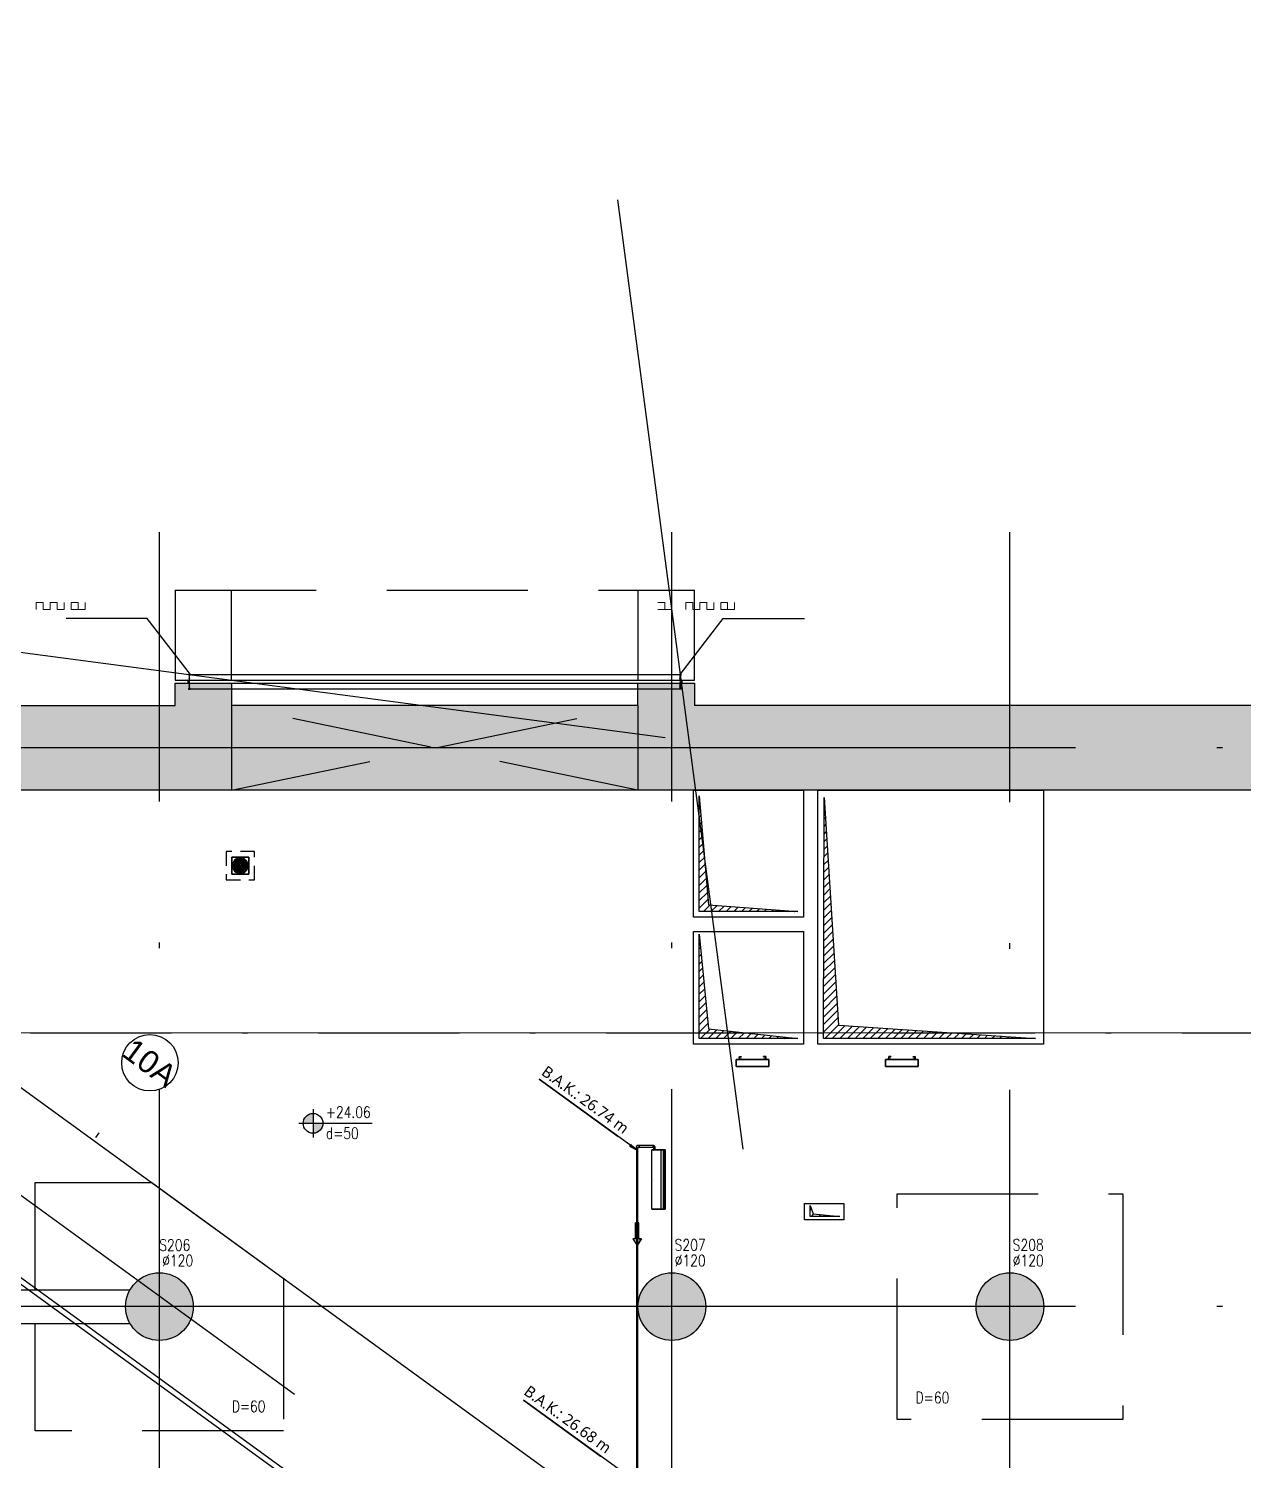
# Model space of a CAD drawing. Header units: inches. Extents: x 400392 to 401495, y 4543971 to 4544133.
# Drawn here: x 400829.16 to 400850.69, y 4544060.77 to 4544086.14 of the extents above; entities that cross this region are included whole.
import ezdxf
from ezdxf.enums import TextEntityAlignment as Align

# ---------------------------------------------------------------- set-up
doc = ezdxf.new("R2010")
doc.units = ezdxf.units.IN
doc.header["$MEASUREMENT"] = 0
for name, pattern in [('ACAD_ISO05W100', [33, 24, -3, 0, -3, 0, -3]), ('AKS', [3, 2.5, -0.25, 0, -0.25]), ('CIZGI', [0.4, 0.25, -0.15]), ('CONTINU', [0]), ('DASHDOT2', [0.5, 0.25, -0.125, 0, -0.125]), ('HIDDEN', [0.375, 0.25, -0.125]), ('UUC-ST-KAL-I05-101-U-000$0$ACAD_ISO05W100', [33, 24, -3, 0, -3, 0, -3])]:
    doc.linetypes.add(name, pattern=pattern)
doc.layers.add('A-DETL', color=90, linetype='Continuous', lineweight=15)
doc.layers.add('A-DETL-GENF', color=92, linetype='Continuous', lineweight=9)
for name, color, linetype in [('aks prota', 2, 'AKS'), ('boşluk prota', 2, 'Continuous'), ('boşluk taraması prota', 252, 'Continuous'), ('caks prota', 4, 'Continuous'), ('iderzi_PROTA', 3, 'Continuous'), ('kiriş prota', 6, 'Continuous'), ('kolon prota', 1, 'Continuous'), ('kolon tarama prota', 252, 'Continuous'), ('lkolon prota', 4, 'Continuous'), ('merdiven prota', 2, 'Continuous'), ('not çizgisi prota', 4, 'Continuous'), ('perde prota', 1, 'Continuous'), ('PRT-AL-TUNEL_EKSENI', 14, 'DASHDOT2'), ('PRT-MI-a_fit_drainage', 10, 'Continuous'), ('st-s_level (kot)', 6, 'Continuous'), ('st-s_levelmark (kot işareti)', 4, 'Continuous'), ('st_s_ölçü', 4, 'Continuous'), ('taks prota', 7, 'Continuous'), ('temel prota', 6, 'Continuous'), ('tkolon prota', 6, 'Continuous'), ('UUC-ST-KAL-I05-101-U-000$0$st_s_su tutucu', 2, 'Continuous')]:
    doc.layers.add(name, color=color, linetype=linetype)
doc.styles.add('OLCU', font='romanstw.shx')
doc.styles.add('Segoe UI Light_1', font='', dxfattribs={"height": 200})
doc.styles.add('TAKS', font='Arial Unicode.ttf')
doc.styles.add('tkolon', font='romanstw.shx')
doc.styles.get('Segoe UI Light_1').set_extended_font_data('Segoe UI Light')
doc.dimstyles.new('1-50', dxfattribs={"dimtxt": 10, "dimasz": 4, "dimexe": 4, "dimexo": 8, "dimgap": 4, "dimtad": 1, "dimdec": 1, "dimrnd": 0.05, "dimzin": 9, "dimdsep": 46, "dimtxsty": 'OLCU', "dimblk1": 'OBLIQUE', "dimblk2": 'OBLIQUE', "dimsah": 1, "dimcen": 2, "dimdle": 4, "dimclrd": 4, "dimclre": 4, "dimclrt": 3, "dimadec": 1, "dimazin": 0, "dimtfac": 1, "dimtdec": 1, "dimtix": 1, "dimtmove": 2, "dimatfit": 3, "dimldrblk": 'OBLIQUE', "dimfxl": 1, "dimtvp": 1, "dimtolj": 1, "dimtzin": 1, "dimarcsym": 0})

# ---------------------------------------------------------------- blocks, each defined once
blk = doc.blocks.new('+24.06 mekanik')
at = {"layer": 'kolon tarama prota'}
for points in [[(87087, 186163), (86937, 186182), (86937, 186143)], [(88078, 184798), (87947, 184847), (87985, 184875), (87819, 185104), (87868, 185139), (88034, 184910), (88073, 184938)]]:
    blk.add_hatch(color=253, dxfattribs=at).paths.add_polyline_path(points, flags=0)
at = {"layer": 'kolon tarama prota', "color": 253}
for p, q in [((90171, 190394), (89702, 190053)), ((89702, 190053), (90171, 190394)), ((90097, 190402), (90065, 190378)), ((90065, 190378), (90097, 190402)), ((90065, 190378), (90068, 190374)), ((90068, 190374), (90065, 190378)), ((90065, 190378), (90065, 190378)), ((90068, 190374), (90096, 190395)), ((90096, 190395), (90068, 190374)), ((90068, 190374), (90068, 190374)), ((90119, 190363), (90091, 190342)), ((90091, 190342), (90119, 190363)), ((90091, 190342), (90094, 190338)), ((90094, 190338), (90091, 190342)), ((90091, 190342), (90091, 190342)), ((90094, 190338), (90126, 190362)), ((90126, 190362), (90094, 190338)), ((90094, 190338), (90094, 190338)), ((90096, 190395), (90119, 190363)), ((90119, 190363), (90096, 190395)), ((90096, 190395), (90096, 190395)), ((90126, 190362), (90097, 190402)), ((90097, 190402), (90126, 190362)), ((90097, 190402), (90097, 190402)), ((90119, 190363), (90119, 190363)), ((90126, 190362), (90126, 190362)), ((90244, 190293), (90171, 190394)), ((90171, 190394), (90244, 190293)), ((90171, 190394), (90171, 190394)), ((89702, 190053), (89775, 189952)), ((89775, 189952), (89702, 190053)), ((89702, 190053), (89702, 190053)), ((89749, 190149), (89717, 190126)), ((89717, 190126), (89749, 190149)), ((89717, 190126), (89746, 190085)), ((89746, 190085), (89717, 190126)), ((89717, 190126), (89717, 190126)), ((89724, 190125), (89752, 190145)), ((89752, 190145), (89724, 190125)), ((89747, 190092), (89724, 190125)), ((89724, 190125), (89747, 190092)), ((89724, 190125), (89724, 190125)), ((89746, 190085), (89779, 190109)), ((89779, 190109), (89746, 190085)), ((89746, 190085), (89746, 190085)), ((89776, 190113), (89747, 190092)), ((89747, 190092), (89776, 190113)), ((89747, 190092), (89747, 190092)), ((89752, 190145), (89749, 190149)), ((89749, 190149), (89752, 190145)), ((89749, 190149), (89749, 190149)), ((89752, 190145), (89752, 190145)), ((89775, 189952), (90244, 190293)), ((90244, 190293), (89775, 189952)), ((89779, 190109), (89776, 190113)), ((89776, 190113), (89779, 190109)), ((89776, 190113), (89776, 190113)), ((89779, 190109), (89779, 190109)), ((90244, 190293), (90244, 190293)), ((89775, 189952), (89775, 189952)), ((88030, 188839), (87561, 188498)), ((87561, 188498), (88030, 188839)), ((87956, 188847), (87924, 188823)), ((87924, 188823), (87956, 188847)), ((87924, 188823), (87927, 188819)), ((87927, 188819), (87924, 188823)), ((87924, 188823), (87924, 188823)), ((87927, 188819), (87955, 188840)), ((87955, 188840), (87927, 188819)), ((87927, 188819), (87927, 188819)), ((87979, 188807), (87950, 188787)), ((87950, 188787), (87979, 188807)), ((87950, 188787), (87953, 188783)), ((87953, 188783), (87950, 188787)), ((87950, 188787), (87950, 188787)), ((87953, 188783), (87986, 188806)), ((87986, 188806), (87953, 188783)), ((87953, 188783), (87953, 188783)), ((87955, 188840), (87979, 188807)), ((87979, 188807), (87955, 188840)), ((87955, 188840), (87955, 188840)), ((87986, 188806), (87956, 188847)), ((87956, 188847), (87986, 188806)), ((87956, 188847), (87956, 188847)), ((87979, 188807), (87979, 188807)), ((87986, 188806), (87986, 188806)), ((88104, 188737), (88030, 188839)), ((88030, 188839), (88104, 188737)), ((88030, 188839), (88030, 188839)), ((87609, 188594), (87576, 188570)), ((87576, 188570), (87609, 188594)), ((87576, 188570), (87606, 188530)), ((87606, 188530), (87576, 188570)), ((87576, 188570), (87576, 188570)), ((87583, 188569), (87611, 188590)), ((87611, 188590), (87583, 188569)), ((87607, 188537), (87583, 188569)), ((87583, 188569), (87607, 188537)), ((87583, 188569), (87583, 188569)), ((87606, 188530), (87638, 188553)), ((87638, 188553), (87606, 188530)), ((87606, 188530), (87606, 188530)), ((87635, 188558), (87607, 188537)), ((87607, 188537), (87635, 188558)), ((87607, 188537), (87607, 188537)), ((87611, 188590), (87609, 188594)), ((87609, 188594), (87611, 188590)), ((87609, 188594), (87609, 188594)), ((87611, 188590), (87611, 188590)), ((87635, 188397), (88104, 188737)), ((88104, 188737), (87635, 188397)), ((87638, 188553), (87635, 188558)), ((87635, 188558), (87638, 188553)), ((87635, 188558), (87635, 188558)), ((87638, 188553), (87638, 188553)), ((88104, 188737), (88104, 188737)), ((87561, 188498), (87635, 188397)), ((87635, 188397), (87561, 188498)), ((87561, 188498), (87561, 188498)), ((87635, 188397), (87635, 188397)), ((78465, 186321), (78222, 186145)), ((78222, 186145), (78465, 186321)), ((78641, 186078), (78465, 186321)), ((78465, 186321), (78641, 186078)), ((78465, 186321), (78465, 186321)), ((87064, 186254), (87049, 186244)), ((87269, 186400), (87066, 186252)), ((87081, 186230), (87284, 186378)), ((87285, 186376), (87288, 186377)), ((87288, 186377), (87291, 186376)), ((87303, 186385), (87292, 186377)), ((87292, 186377), (87303, 186385)), ((87292, 186377), (87316, 186343)), ((87294, 186321), (87369, 186375)), ((87366, 186373), (87294, 186321)), ((87294, 186321), (87294, 186321)), ((87911, 185471), (87294, 186321)), ((87911, 185471), (87294, 186321)), ((87314, 186392), (87303, 186385)), ((87303, 186385), (87314, 186392)), ((87343, 186363), (87311, 186339)), ((87311, 186339), (87343, 186363)), ((87311, 186339), (87314, 186335)), ((87338, 186359), (87314, 186392)), ((87346, 186359), (87314, 186335)), ((87314, 186335), (87346, 186359)), ((87327, 186351), (87316, 186343)), ((87316, 186343), (87327, 186351)), ((87336, 186358), (87320, 186346)), ((87320, 186346), (87336, 186358)), ((87336, 186358), (87320, 186346)), ((87320, 186346), (87336, 186358)), ((87320, 186346), (87323, 186342)), ((87320, 186346), (87323, 186342)), ((87339, 186354), (87323, 186342)), ((87323, 186342), (87339, 186354)), ((87339, 186354), (87323, 186342)), ((87323, 186342), (87339, 186354)), ((87338, 186359), (87327, 186351)), ((87327, 186351), (87338, 186359)), ((87339, 186354), (87336, 186358)), ((87339, 186354), (87336, 186358)), ((87346, 186359), (87343, 186363)), ((87427, 186418), (87366, 186373)), ((87369, 186375), (87411, 186406)), ((87411, 186406), (87472, 186450)), ((87459, 186441), (87427, 186418)), ((88044, 185568), (87427, 186418)), ((87466, 186446), (87459, 186441)), ((88077, 185592), (87459, 186441)), ((87486, 186461), (87466, 186446)), ((88083, 185597), (87466, 186446)), ((87472, 186450), (87486, 186461)), ((88089, 185601), (87472, 186450)), ((87486, 186461), (88104, 185611)), ((88105, 185612), (87488, 186462)), ((78222, 186145), (78398, 185902)), ((78398, 185902), (78222, 186145)), ((78222, 186145), (78222, 186145)), ((78332, 186045), (78315, 186033)), ((78315, 186033), (78332, 186045)), ((78315, 186033), (78315, 186033)), ((78321, 186025), (78337, 186037)), ((78337, 186037), (78321, 186025)), ((78321, 186025), (78321, 186025)), ((78332, 186045), (78332, 186045)), ((78337, 186037), (78337, 186037)), ((78345, 186222), (78357, 186206)), ((78357, 186206), (78345, 186222)), ((78345, 186222), (78345, 186222)), ((78368, 186072), (78352, 186060)), ((78352, 186060), (78368, 186072)), ((78352, 186060), (78352, 186060)), ((78365, 186211), (78353, 186228)), ((78353, 186228), (78365, 186211)), ((78353, 186228), (78353, 186228)), ((78357, 186206), (78357, 186206)), ((78358, 186052), (78374, 186063)), ((78374, 186063), (78358, 186052)), ((78358, 186052), (78358, 186052)), ((78365, 186211), (78365, 186211)), ((78368, 186072), (78368, 186072)), ((78372, 186185), (78383, 186169)), ((78383, 186169), (78372, 186185)), ((78372, 186185), (78372, 186185)), ((78374, 186063), (78374, 186063)), ((78392, 186175), (78380, 186191)), ((78380, 186191), (78392, 186175)), ((78380, 186191), (78380, 186191)), ((78383, 186169), (78383, 186169)), ((78405, 186098), (78388, 186086)), ((78388, 186086), (78405, 186098)), ((78388, 186086), (78388, 186086)), ((78392, 186175), (78392, 186175)), ((78394, 186078), (78411, 186090)), ((78411, 186090), (78394, 186078)), ((78394, 186078), (78394, 186078)), ((78398, 186149), (78410, 186132)), ((78410, 186132), (78398, 186149)), ((78398, 186149), (78398, 186149)), ((78398, 185902), (78641, 186078)), ((78641, 186078), (78398, 185902)), ((78405, 186098), (78405, 186098)), ((78418, 186138), (78406, 186155)), ((78406, 186155), (78418, 186138)), ((78406, 186155), (78406, 186155)), ((78410, 186132), (78410, 186132)), ((78411, 186090), (78411, 186090)), ((78418, 186138), (78418, 186138)), ((78445, 186085), (78457, 186068)), ((78457, 186068), (78445, 186085)), ((78445, 186085), (78445, 186085)), ((78469, 186145), (78453, 186133)), ((78453, 186133), (78469, 186145)), ((78453, 186133), (78453, 186133)), ((78465, 186074), (78453, 186090)), ((78453, 186090), (78465, 186074)), ((78453, 186090), (78453, 186090)), ((78457, 186068), (78457, 186068)), ((78458, 186125), (78475, 186137)), ((78475, 186137), (78458, 186125)), ((78458, 186125), (78458, 186125)), ((78465, 186074), (78465, 186074)), ((78469, 186145), (78469, 186145)), ((78471, 186048), (78483, 186032)), ((78483, 186032), (78471, 186048)), ((78471, 186048), (78471, 186048)), ((78475, 186137), (78475, 186137)), ((78491, 186038), (78480, 186054)), ((78480, 186054), (78491, 186038)), ((78480, 186054), (78480, 186054)), ((78483, 186032), (78483, 186032)), ((78505, 186171), (78489, 186160)), ((78489, 186160), (78505, 186171)), ((78489, 186160), (78489, 186160)), ((78491, 186038), (78491, 186038)), ((78495, 186151), (78511, 186163)), ((78511, 186163), (78495, 186151)), ((78495, 186151), (78495, 186151)), ((78498, 186012), (78510, 185995)), ((78510, 185995), (78498, 186012)), ((78498, 186012), (78498, 186012)), ((78505, 186171), (78505, 186171)), ((78518, 186001), (78506, 186017)), ((78506, 186017), (78518, 186001)), ((78506, 186017), (78506, 186017)), ((78510, 185995), (78510, 185995)), ((78511, 186163), (78511, 186163)), ((78518, 186001), (78518, 186001)), ((78542, 186198), (78526, 186186)), ((78526, 186186), (78542, 186198)), ((78526, 186186), (78526, 186186)), ((78531, 186178), (78548, 186190)), ((78548, 186190), (78531, 186178)), ((78531, 186178), (78531, 186178)), ((78542, 186198), (78542, 186198)), ((78548, 186190), (78548, 186190)), ((78641, 186078), (78641, 186078)), ((84940, 186163), (86670, 186163)), ((87087, 186163), (84940, 186163)), ((87087, 186163), (86937, 186182)), ((86937, 186182), (86937, 186143)), ((86937, 186143), (87087, 186163)), ((87042, 186197), (87052, 186182)), ((87055, 186184), (90454, 181505)), ((87068, 186217), (87083, 186228)), ((87068, 186217), (87068, 186217)), ((87068, 186216), (87068, 186217)), ((87079, 186201), (87068, 186216)), ((90476, 181521), (87076, 186200)), ((78398, 185902), (78398, 185902)), ((87622, 185911), (87622, 185911)), ((87986, 185526), (87911, 185471)), ((87911, 185471), (87983, 185524)), ((87983, 185524), (88044, 185568)), ((88028, 185556), (87986, 185526)), ((88089, 185601), (88028, 185556)), ((88044, 185568), (88077, 185592)), ((88077, 185592), (88083, 185597)), ((88083, 185597), (88104, 185611)), ((88104, 185611), (88089, 185601)), ((87911, 185471), (87911, 185471)), ((87868, 185139), (87819, 185104)), ((87868, 185139), (87819, 185104)), ((87819, 185104), (87985, 184875)), ((87985, 184875), (87819, 185104)), ((88034, 184910), (87868, 185139)), ((88034, 184910), (87868, 185139)), ((87985, 184875), (87947, 184847)), ((87985, 184875), (87947, 184847)), ((87947, 184847), (88078, 184798)), ((87947, 184847), (88078, 184798)), ((88073, 184938), (88034, 184910)), ((88034, 184910), (88073, 184938)), ((88078, 184798), (88073, 184938)), ((88073, 184938), (88078, 184798)), ((88057, 181398), (89749, 181398)), ((90548, 181398), (88057, 181398)), ((87211, 177915), (71868, 177915)), ((71868, 177826), (87211, 177826))]:
    blk.add_line(p, q, dxfattribs=at)
at = {"layer": 'kolon tarama prota', "color": 253, "flags": 128}
for points in [[(87049, 186244), (87038, 186230), (87036, 186222)], [(87293, 186407), (87275, 186405), (87268, 186401)], [(87315, 186393), (87301, 186405), (87293, 186407)], [(87036, 186222), (87038, 186204), (87042, 186197)]]:
    blk.add_lwpolyline(points, dxfattribs=at)
at = {"layer": 'kolon tarama prota', "color": 253}
for centre, radius, start, end in [((78432, 186111), 140, 38.0467, 123.9533), ((78432, 186111), 140, 38.0467, 123.9533), ((78432, 186111), 140, 128.0467, 213.9533), ((78432, 186111), 140, 128.0467, 213.9533), ((78432, 186111), 120, 128.388, 213.612), ((78432, 186111), 120, 128.388, 213.612), ((78432, 186111), 140, 218.0467, 303.9533), ((78432, 186111), 140, 218.0467, 303.9533), ((78432, 186111), 100, 126, 306), ((78432, 186111), 100, 126, 306), ((78432, 186111), 95, 129.017, 212.983), ((78432, 186111), 95, 129.017, 212.983), ((78432, 186111), 120, 218.388, 303.612), ((78432, 186111), 120, 218.388, 303.612), ((78432, 186111), 90, 126, 306), ((78432, 186111), 90, 126, 306), ((78432, 186111), 75, 129.8226, 212.1774), ((78432, 186111), 75, 129.8226, 212.1774), ((78432, 186111), 95, 219.017, 302.983), ((78432, 186111), 95, 219.017, 302.983), ((78432, 186111), 120, 38.388, 123.612), ((78432, 186111), 120, 38.388, 123.612), ((78432, 186111), 100, 306, 126), ((78432, 186111), 100, 306, 126), ((78432, 186111), 59, 0, 180), ((78432, 186111), 59, 180, 0), ((78432, 186111), 75, 219.8226, 302.1774), ((78432, 186111), 75, 219.8226, 302.1774), ((78432, 186111), 90, 306, 126), ((78432, 186111), 90, 306, 126), ((78432, 186111), 95, 39.017, 122.983), ((78432, 186111), 95, 39.017, 122.983), ((78432, 186111), 50, 126, 306), ((78432, 186111), 50, 126, 306), ((78432, 186111), 50, 131.7392, 210.2608), ((78432, 186111), 50, 131.7392, 210.2608), ((78432, 186111), 75, 39.8226, 122.1774), ((78432, 186111), 75, 39.8226, 122.1774), ((78432, 186111), 50, 221.7392, 300.2608), ((78432, 186111), 50, 221.7392, 300.2608), ((78432, 186111), 50, 306, 126), ((78432, 186111), 50, 306, 126), ((78432, 186111), 30, 135.5941, 206.4059), ((78432, 186111), 30, 135.5941, 206.4059), ((78432, 186082), 29.5, 90, 270), ((78432, 186111), 50, 41.7392, 120.2608), ((78432, 186111), 50, 41.7392, 120.2608), ((78432, 186111), 30, 225.5941, 296.4059), ((78432, 186111), 30, 225.5941, 296.4059), ((78432, 186111), 30, 45.5941, 116.4059), ((78432, 186111), 30, 45.5941, 116.4059), ((78432, 186141), 29.5, 270, 90), ((78432, 186111), 30, 315.5941, 26.4059), ((78432, 186111), 30, 315.5941, 26.4059), ((78432, 186111), 50, 311.7392, 30.2608), ((78432, 186111), 50, 311.7392, 30.2608), ((78432, 186111), 75, 309.8226, 32.1774), ((78432, 186111), 75, 309.8226, 32.1774), ((78432, 186111), 95, 309.017, 32.983), ((78432, 186111), 95, 309.017, 32.983), ((78432, 186111), 120, 308.388, 33.612), ((78432, 186111), 120, 308.388, 33.612), ((78432, 186111), 140, 308.0467, 33.9533), ((78432, 186111), 140, 308.0467, 33.9533)]:
    blk.add_arc(centre, radius, start, end, dxfattribs=at)
for centre, major_axis, ratio, start_param, end_param in [((87073, 186241), (-9.6, 13.2), 0.01, 0.009998, 3.151591), ((87073, 186241), (-9.6, 13.2), 0.01, 3.151591, 6.293183), ((87073, 186241), (-7.8, 10.8), 0.01, 0, 1.570796), ((87073, 186241), (-7.8, 10.8), 0.01, 4.712389, 6.283185), ((87073, 186241), (-7.8, 10.8), 0.01, 3.141593, 4.712389), ((87073, 186241), (-7.8, 10.8), 0.01, 1.570796, 3.141593), ((87276, 186389), (-8.9, 12.3), 0.01, 6.273186, 9.414779), ((87276, 186389), (-8.9, 12.3), 0.01, 3.131593, 6.273186), ((87276, 186389), (-7.8, 10.8), 0.01, 0, 1.570796), ((87276, 186389), (-7.8, 10.8), 0.01, 4.712389, 6.283185), ((87276, 186389), (-7.8, 10.8), 0.01, 1.570796, 3.141593), ((87276, 186389), (-7.8, 10.8), 0.01, 3.141593, 4.712389), ((87303, 186385), (-12.3, -8.9), 0.01, 3.151592, 6.293184), ((87303, 186385), (-12.3, -8.9), 0.01, 0.009999, 3.151592), ((87066, 186192), (13.2, 9.6), 0.009998, 6.273186, 9.414779), ((87066, 186192), (13.2, 9.6), 0.009998, 3.131593, 6.273186), ((87066, 186192), (10.8, 7.8), 0.009998, 3.141593, 4.712389), ((87066, 186192), (10.8, 7.8), 0.009998, 1.570796, 3.141593), ((87066, 186192), (10.8, 7.8), 0.009998, 0, 1.570796), ((87066, 186192), (10.8, 7.8), 0.009998, 4.712389, 6.283185)]:
    blk.add_ellipse(centre, major_axis=major_axis, ratio=ratio, start_param=start_param, end_param=end_param, dxfattribs=at)
at = {"layer": 'kolon tarama prota', "color": 253, "style": 'Segoe UI Light_1'}
for s, p in [('B.A.K.: 26.74 m', (84907, 186249)), ('B.A.K.: 26.68 m', (87985, 181484))]:
    blk.add_text(s, height=200, dxfattribs=at).set_placement(p)
blk = doc.blocks.new('_Oblique')
at = {"layer": 'st_s_ölçü', "lineweight": -2}
blk.add_line((-0.5, -0.5), (0.5, 0.5), dxfattribs=at)
blk = doc.blocks.new('YER SUZGECI_20x20')
at = {"color": 2}
blk.add_lwpolyline([(-20, 0), (0, 0), (0, 20), (-20, 20)], close=True, dxfattribs=at)
for points in [[(0, 20), (-20, 0)], [(-20, 20), (0, 0)]]:
    blk.add_lwpolyline(points, dxfattribs=at)
blk.add_circle((-10, 10), 7, dxfattribs=at)
blk = doc.blocks.new('PLAN_KOT')
at = {"layer": 'st-s_levelmark (kot işareti)'}
h = blk.add_hatch(color=256, dxfattribs=at)
h.paths.add_polyline_path([(0, 17.5, 0.414214), (-17.5, 0), (0, 0)])
h.paths.add_polyline_path([(17.5, 0), (0, 0), (0, -17.5, 0.414214)])
for p, q in [((105, 0), (-25, 0)), ((0, 25), (0, -25))]:
    blk.add_line(p, q, dxfattribs=at)
blk.add_circle((0, 0), 17.5, dxfattribs=at)
at = {"layer": 'st-s_level (kot)', "color": 6, "style": 'OLCU', "width": 0.8}
for tag, p in [('KOT', (22.7, 9.8)), ('DÖŞEME_KALINLIĞI', (22.7, -27.6))]:
    blk.add_attdef(tag, p, '', height=20, dxfattribs=at)

msp = doc.modelspace()

# ---------------------------------------------------------------- hatches: boundary and pattern name
at = {"layer": 'boşluk taraması prota', "ltscale": 2}
h = msp.add_hatch(dxfattribs=at)
h.set_pattern_fill('ANSI31', color=256, scale=0.03, style=0)
h.set_pattern_definition([(45, (400138.81939, 4543659.15538), (-0.067351921, 0.067351921), [])])
h.paths.add_polyline_path([(400841.042, 4544072.543), (400841.207, 4544070.614), (400842.777, 4544070.493), (400841.044, 4544070.493)])
h = msp.add_hatch(dxfattribs=at)
h.set_pattern_fill('ANSI31', color=256, scale=0.03, style=0)
h.set_pattern_definition([(45, (400141.01939, 4543656.95538), (-0.067351921, 0.067351921), [])])
h.paths.add_polyline_path([(400843.258, 4544072.515), (400843.51, 4544068.481), (400847, 4544068.243), (400843.244, 4544068.243)])
h = msp.add_hatch(dxfattribs=at)
h.set_pattern_fill('ANSI31', color=256, scale=0.03, style=0)
h.set_pattern_definition([(45, (400138.81939, 4543656.95538), (-0.067351921, 0.067351921), [])])
h.paths.add_polyline_path([(400841.043, 4544070.082), (400841.207, 4544068.414), (400842.844, 4544068.243), (400841.044, 4544068.243)])
h = msp.add_hatch(dxfattribs=at)
h.set_pattern_fill('ANSI31', color=256, scale=0.03, style=0)
h.set_pattern_definition([(45, (400140.784545, 4543653.80219), (-0.067351921, 0.067351921), [])])
h.paths.add_polyline_path([(400843.009, 4544065.284), (400843.064, 4544065.136), (400843.536, 4544065.09), (400843.009, 4544065.09)])
at = {"layer": 'kolon tarama prota'}
h = msp.add_hatch(color=256, dxfattribs=at)
h.dxf.hatch_style = 1
h.paths.add_polyline_path([(400868.044, 4544074.143), (400840.959, 4544074.143), (400840.959, 4544074.543), (400839.959, 4544074.543), (400839.959, 4544074.143), (400832.759, 4544074.143), (400832.759, 4544074.543), (400831.759, 4544074.543), (400831.759, 4544074.143), (400818.347, 4544074.143), (400820.412, 4544072.643), (400866.844, 4544072.643), (400866.844, 4544047.743), (400854.995, 4544047.743), (400854.995, 4544045.943), (400855.995, 4544045.943), (400855.995, 4544046.243), (400868.044, 4544046.243), (400868.044, 4544049.287), (400868.444, 4544049.287), (400868.444, 4544050.287), (400868.046, 4544050.287), (400868.046, 4544056.137), (400868.444, 4544056.137), (400868.444, 4544057.137), (400868.044, 4544057.137)])
h = msp.add_hatch(color=256, dxfattribs=at)
h.dxf.hatch_style = 1
edge = h.paths.add_edge_path()
edge.add_arc((400831.479, 4544063.493), 0.6, 0, 360)
h = msp.add_hatch(color=256, dxfattribs=at)
h.dxf.hatch_style = 1
edge = h.paths.add_edge_path()
edge.add_arc((400840.559, 4544063.493), 0.6, 0, 360)
h = msp.add_hatch(color=256, dxfattribs=at)
h.dxf.hatch_style = 1
edge = h.paths.add_edge_path()
edge.add_arc((400846.549, 4544063.494), 0.6, 0, 360)

# ---------------------------------------------------------------- linework, layer by layer
at = {"layer": 'A-DETL', "color": 1, "lineweight": 5}
msp.add_lwpolyline([(400715.465, 4544068.343), (400873.914, 4544068.343)], dxfattribs=at)
at = {"layer": 'aks prota', "ltscale": 10}
for p, q in [((400858.225, 4544044.243), (400763.625, 4544112.975)), ((400831.479, 4544042.346), (400831.479, 4544077.215)), ((400840.559, 4544042.346), (400840.559, 4544077.215)), ((400846.549, 4544042.332), (400846.549, 4544077.215)), ((400877.814, 4544073.393), (400711.895, 4544073.393)), ((400814.188, 4544044.243), (400831.019, 4544067.409)), ((400877.814, 4544063.493), (400711.895, 4544063.493))]:
    msp.add_line(p, q, dxfattribs=at)
at = {"layer": 'boşluk prota', "ltscale": 0.05}
for points in [[(400841.042, 4544072.543), (400841.207, 4544070.614), (400842.794, 4544070.493), (400841.044, 4544070.493)], [(400843.258, 4544072.515), (400843.51, 4544068.481), (400847, 4544068.243), (400843.244, 4544068.243)], [(400841.042, 4544070.093), (400841.207, 4544068.414), (400842.794, 4544068.243), (400841.044, 4544068.243)], [(400843.009, 4544065.284), (400843.064, 4544065.136), (400843.536, 4544065.09), (400843.009, 4544065.09)]]:
    msp.add_lwpolyline(points, close=True, dxfattribs=at)
at = {"layer": 'caks prota', "ltscale": 0.05}
msp.add_circle((400831.311, 4544067.815), 0.5, dxfattribs=at)
at = {"layer": 'iderzi_PROTA', "linetype": 'ACAD_ISO05W100', "lineweight": 30, "ltscale": 2}
msp.add_lwpolyline([(400818.347, 4544074.143), (400820.412, 4544072.643), (400820.752, 4544072.643), (400824.111, 4544070.203), (400824.464, 4544070.688), (400854.996, 4544048.505), (400854.996, 4544045.943)], dxfattribs=at)
at = {"layer": 'kiriş prota'}
for points in [[(400832.759, 4544074.543), (400839.959, 4544074.543)], [(400815.213, 4544063.793), (400830.959, 4544063.793)], [(400815.213, 4544063.193), (400830.959, 4544063.193)]]:
    msp.add_lwpolyline(points, dxfattribs=at)
for points in [[(400840.944, 4544072.643), (400842.894, 4544072.643), (400842.894, 4544070.393), (400840.944, 4544070.393)], [(400843.144, 4544072.643), (400847.144, 4544072.643), (400847.144, 4544068.143), (400843.144, 4544068.143)], [(400840.944, 4544070.143), (400842.894, 4544070.143), (400842.894, 4544068.143), (400840.944, 4544068.143)], [(400842.909, 4544065.323), (400843.609, 4544065.323), (400843.609, 4544065.028), (400842.909, 4544065.028)]]:
    msp.add_lwpolyline(points, close=True, dxfattribs=at)
at = {"layer": 'kolon prota', "color": 1}
for centre in [(400831.479, 4544063.493), (400840.559, 4544063.493), (400846.549, 4544063.494)]:
    msp.add_circle(centre, 0.6, dxfattribs=at)
at = {"layer": 'kolon tarama prota'}
for points in [[(400831.759, 4544076.189), (400831.759, 4544074.593), (400832.759, 4544074.593), (400832.759, 4544076.189)], [(400839.959, 4544076.189), (400839.959, 4544074.593), (400840.959, 4544074.593), (400840.959, 4544076.189)], [(400832.759, 4544074.593), (400839.959, 4544074.593)]]:
    msp.add_lwpolyline(points, dxfattribs=at)
at = {"layer": 'kolon tarama prota', "linetype": 'HIDDEN', "ltscale": 10}
msp.add_lwpolyline([(400831.759, 4544076.189), (400840.959, 4544076.189)], dxfattribs=at)
at = {"layer": 'merdiven prota', "linetype": 'HIDDEN', "ltscale": 10}
msp.add_lwpolyline([(400832.759, 4544074.143), (400832.759, 4544072.643), (400839.959, 4544074.143), (400839.959, 4544072.643), (400832.759, 4544074.143)], dxfattribs=at)
at = {"layer": 'perde prota'}
for points in [[(400831.759, 4544074.143), (400831.759, 4544074.543), (400832.759, 4544074.543), (400832.759, 4544074.143)], [(400839.959, 4544074.143), (400839.959, 4544074.543), (400840.959, 4544074.543), (400840.959, 4544074.143)], [(400868.044, 4544074.143), (400868.044, 4544057.137), (400868.444, 4544057.137), (400868.444, 4544056.137), (400868.046, 4544056.137), (400868.046, 4544050.287), (400868.444, 4544050.287), (400868.444, 4544049.287), (400868.044, 4544049.287), (400868.044, 4544046.243), (400855.995, 4544046.243), (400855.995, 4544045.943), (400854.995, 4544045.943), (400854.995, 4544047.743), (400866.844, 4544047.743), (400866.844, 4544072.643), (400820.412, 4544072.643), (400818.347, 4544074.143), (400831.759, 4544074.143)], [(400839.959, 4544074.143), (400832.759, 4544074.143)], [(400868.044, 4544074.143), (400840.959, 4544074.143)]]:
    msp.add_lwpolyline(points, dxfattribs=at)
at = {"layer": 'PRT-AL-TUNEL_EKSENI', "ltscale": 10}
msp.add_line((400711.895, 4544068.343), (400877.814, 4544068.343), dxfattribs=at)
at = {"layer": 'PRT-MI-a_fit_drainage', "color": 2, "linetype": 'CIZGI'}
msp.add_lwpolyline([(400832.663, 4544071.557), (400832.663, 4544071.057), (400833.163, 4544071.057), (400833.163, 4544071.557)], close=True, dxfattribs=at)
at = {"layer": 'st_s_ölçü', "color": 6, "lineweight": 0}
for points in [[(400829.295, 4544075.973), (400829.295, 4544075.849)], [(400829.295, 4544075.973), (400829.419, 4544075.973)], [(400829.419, 4544075.973), (400829.419, 4544075.849), (400829.543, 4544075.849), (400829.543, 4544075.973)], [(400829.543, 4544075.973), (400829.667, 4544075.973)], [(400829.667, 4544075.973), (400829.667, 4544075.849)], [(400829.667, 4544075.973), (400829.667, 4544075.849), (400829.79, 4544075.849), (400829.79, 4544075.973)], [(400830.038, 4544075.973), (400829.914, 4544075.973), (400829.914, 4544075.849), (400830.038, 4544075.849)], [(400830.038, 4544075.973), (400830.038, 4544075.849), (400830.162, 4544075.849), (400830.162, 4544075.973)], [(400840.434, 4544075.973), (400840.31, 4544075.973), (400840.434, 4544075.973), (400840.434, 4544075.849), (400840.31, 4544075.849)], [(400840.434, 4544075.973), (400840.434, 4544075.849), (400840.557, 4544075.849), (400840.557, 4544075.973)], [(400840.805, 4544075.973), (400840.805, 4544075.849)], [(400840.805, 4544075.973), (400840.929, 4544075.973)], [(400840.929, 4544075.973), (400840.929, 4544075.849), (400841.052, 4544075.849), (400841.052, 4544075.973)], [(400841.052, 4544075.973), (400841.176, 4544075.973)], [(400841.176, 4544075.973), (400841.176, 4544075.849)], [(400841.176, 4544075.973), (400841.176, 4544075.849), (400841.3, 4544075.849), (400841.3, 4544075.973)], [(400841.547, 4544075.973), (400841.424, 4544075.973), (400841.424, 4544075.849), (400841.547, 4544075.849)], [(400841.547, 4544075.973), (400841.547, 4544075.849), (400841.671, 4544075.849), (400841.671, 4544075.973)]]:
    msp.add_lwpolyline(points, dxfattribs=at)
at = {"layer": 'temel prota', "linetype": 'HIDDEN', "ltscale": 10}
msp.add_lwpolyline([(400829.275, 4544063.793), (400829.275, 4544065.693), (400831.343, 4544065.693), (400833.675, 4544063.996), (400833.675, 4544061.293), (400829.275, 4544061.293), (400829.275, 4544063.193)], dxfattribs=at)
msp.add_lwpolyline([(400844.549, 4544065.493), (400848.549, 4544065.493), (400848.549, 4544061.493), (400844.549, 4544061.493)], close=True, dxfattribs=at)
at = {"layer": 'UUC-ST-KAL-I05-101-U-000$0$st_s_su tutucu', "linetype": 'UUC-ST-KAL-I05-101-U-000$0$ACAD_ISO05W100', "ltscale": 0.05}
for points in [[(400831.988, 4544074.548, -0.57735), (400831.986, 4544074.549), (400831.986, 4544074.584, -0.57735), (400831.988, 4544074.586), (400832.009, 4544074.574, 0.57735), (400832.011, 4544074.575), (400832.011, 4544074.621), (400832.017, 4544074.621), (400832.017, 4544074.625), (400832.011, 4544074.625), (400832.011, 4544074.658), (400832.017, 4544074.658), (400832.017, 4544074.662), (400832.011, 4544074.662), (400832.011, 4544074.683), (400832.024, 4544074.692), (400832.024, 4544074.697), (400831.993, 4544074.697), (400831.993, 4544074.692), (400832.006, 4544074.683), (400832.006, 4544074.662), (400832, 4544074.662), (400832, 4544074.658), (400832.006, 4544074.658), (400832.006, 4544074.625), (400832, 4544074.625), (400832, 4544074.621), (400832.006, 4544074.621), (400832.006, 4544074.583, -0.57735), (400832.004, 4544074.582), (400831.984, 4544074.593, 0.57735), (400831.981, 4544074.592), (400831.981, 4544074.542, 0.57735), (400831.984, 4544074.54), (400832.004, 4544074.552, -0.57735), (400832.006, 4544074.55), (400832.006, 4544074.512), (400832, 4544074.512), (400832, 4544074.508), (400832.006, 4544074.508), (400832.006, 4544074.475), (400832, 4544074.475), (400832, 4544074.471), (400832.006, 4544074.471), (400832.006, 4544074.451), (400831.993, 4544074.442), (400831.993, 4544074.437), (400832.024, 4544074.437), (400832.024, 4544074.442), (400832.011, 4544074.451), (400832.011, 4544074.471), (400832.017, 4544074.471), (400832.017, 4544074.475), (400832.011, 4544074.475), (400832.011, 4544074.508), (400832.017, 4544074.508), (400832.017, 4544074.512), (400832.011, 4544074.512), (400832.011, 4544074.558, 0.57735), (400832.009, 4544074.56)], [(400840.729, 4544074.548, 0.57735), (400840.732, 4544074.549), (400840.732, 4544074.584, 0.57735), (400840.729, 4544074.586), (400840.709, 4544074.574, -0.57735), (400840.706, 4544074.575), (400840.706, 4544074.621), (400840.7, 4544074.621), (400840.7, 4544074.625), (400840.706, 4544074.625), (400840.706, 4544074.658), (400840.7, 4544074.658), (400840.7, 4544074.662), (400840.706, 4544074.662), (400840.706, 4544074.683), (400840.693, 4544074.692), (400840.693, 4544074.697), (400840.724, 4544074.697), (400840.724, 4544074.692), (400840.711, 4544074.683), (400840.711, 4544074.662), (400840.717, 4544074.662), (400840.717, 4544074.658), (400840.711, 4544074.658), (400840.711, 4544074.625), (400840.717, 4544074.625), (400840.717, 4544074.621), (400840.711, 4544074.621), (400840.711, 4544074.583, 0.57735), (400840.714, 4544074.582), (400840.734, 4544074.593, -0.57735), (400840.736, 4544074.592), (400840.736, 4544074.542, -0.57735), (400840.734, 4544074.54), (400840.714, 4544074.552, 0.57735), (400840.711, 4544074.55), (400840.711, 4544074.512), (400840.717, 4544074.512), (400840.717, 4544074.508), (400840.711, 4544074.508), (400840.711, 4544074.475), (400840.717, 4544074.475), (400840.717, 4544074.471), (400840.711, 4544074.471), (400840.711, 4544074.451), (400840.724, 4544074.442), (400840.724, 4544074.437), (400840.693, 4544074.437), (400840.693, 4544074.442), (400840.706, 4544074.451), (400840.706, 4544074.471), (400840.7, 4544074.471), (400840.7, 4544074.475), (400840.706, 4544074.475), (400840.706, 4544074.508), (400840.7, 4544074.508), (400840.7, 4544074.512), (400840.706, 4544074.512), (400840.706, 4544074.558, -0.57735), (400840.709, 4544074.56)]]:
    msp.add_lwpolyline(points, format="xyb", close=True, dxfattribs=at)
at = {"layer": 'UUC-ST-KAL-I05-101-U-000$0$st_s_su tutucu', "linetype": 'UUC-ST-KAL-I05-101-U-000$0$ACAD_ISO05W100'}
for points in [[(400832.024, 4544074.697), (400840.693, 4544074.697)], [(400840.693, 4544074.437), (400832.024, 4544074.437)]]:
    msp.add_lwpolyline(points, dxfattribs=at)

# ---------------------------------------------------------------- block references
at = {"layer": 'A-DETL-GENF', "xscale": 0.001, "yscale": 0.001, "zscale": 0.001, "rotation": 323.9999999999982}
msp.add_blockref('+24.06 mekanik', (400660.065, 4543966.842), dxfattribs=at)
at = {"layer": 'PRT-MI-a_fit_drainage', "color": 2, "xscale": 0.01, "yscale": 0.01, "zscale": 0.01, "rotation": 269.9999999999703}
msp.add_blockref('YER SUZGECI_20x20', (400832.813, 4544071.207), dxfattribs=at)
at = {"layer": 'st-s_level (kot)', "linetype": 'CONTINU', "ltscale": 0.1, "xscale": 0.01, "yscale": 0.01, "zscale": 0.01}
msp.add_blockref('PLAN_KOT', (400834.201, 4544066.741), dxfattribs=at).add_auto_attribs({'KOT': '+24.06', 'DÖŞEME_KALINLIĞI': 'd=50'})

# ---------------------------------------------------------------- texts
at = {"layer": 'lkolon prota', "style": 'tkolon', "width": 0.8}
for p in [(400831.529, 4544064.209), (400840.609, 4544064.209), (400846.599, 4544064.209)]:
    msp.add_text('%%C120', height=0.2, dxfattribs=at).set_placement(p)
at = {"layer": 'st-s_level (kot)', "color": 6, "style": 'OLCU', "width": 0.8}
for p in [(400844.879, 4544061.78), (400832.762, 4544061.624)]:
    msp.add_attdef('D=60', p, '', height=0.2, dxfattribs=at)
at = {"layer": 'taks prota', "style": 'TAKS'}
msp.add_text('10A', height=0.4, rotation=323.5052, dxfattribs=at).set_placement((400831.311, 4544067.815), align=Align.MIDDLE_CENTER)
at = {"layer": 'tkolon prota', "style": 'tkolon', "width": 0.8}
for s, p in [('S206', (400831.477, 4544064.484)), ('S207', (400840.609, 4544064.486)), ('S208', (400846.599, 4544064.486))]:
    msp.add_text(s, height=0.2, dxfattribs=at).set_placement(p)

# ---------------------------------------------------------------- leaders
at = {"layer": 'not çizgisi prota'}
for points in [[(400832.027, 4544074.693), (400831.263, 4544075.69), (400829.824, 4544075.69)], [(400840.706, 4544074.693), (400841.47, 4544075.69), (400842.909, 4544075.69)]]:
    msp.add_leader(points, dimstyle='1-50', override={"dimasz": 12, "dimgap": 4, "dimtad": 0}, dxfattribs=at)

doc.saveas('drawing.dxf')
